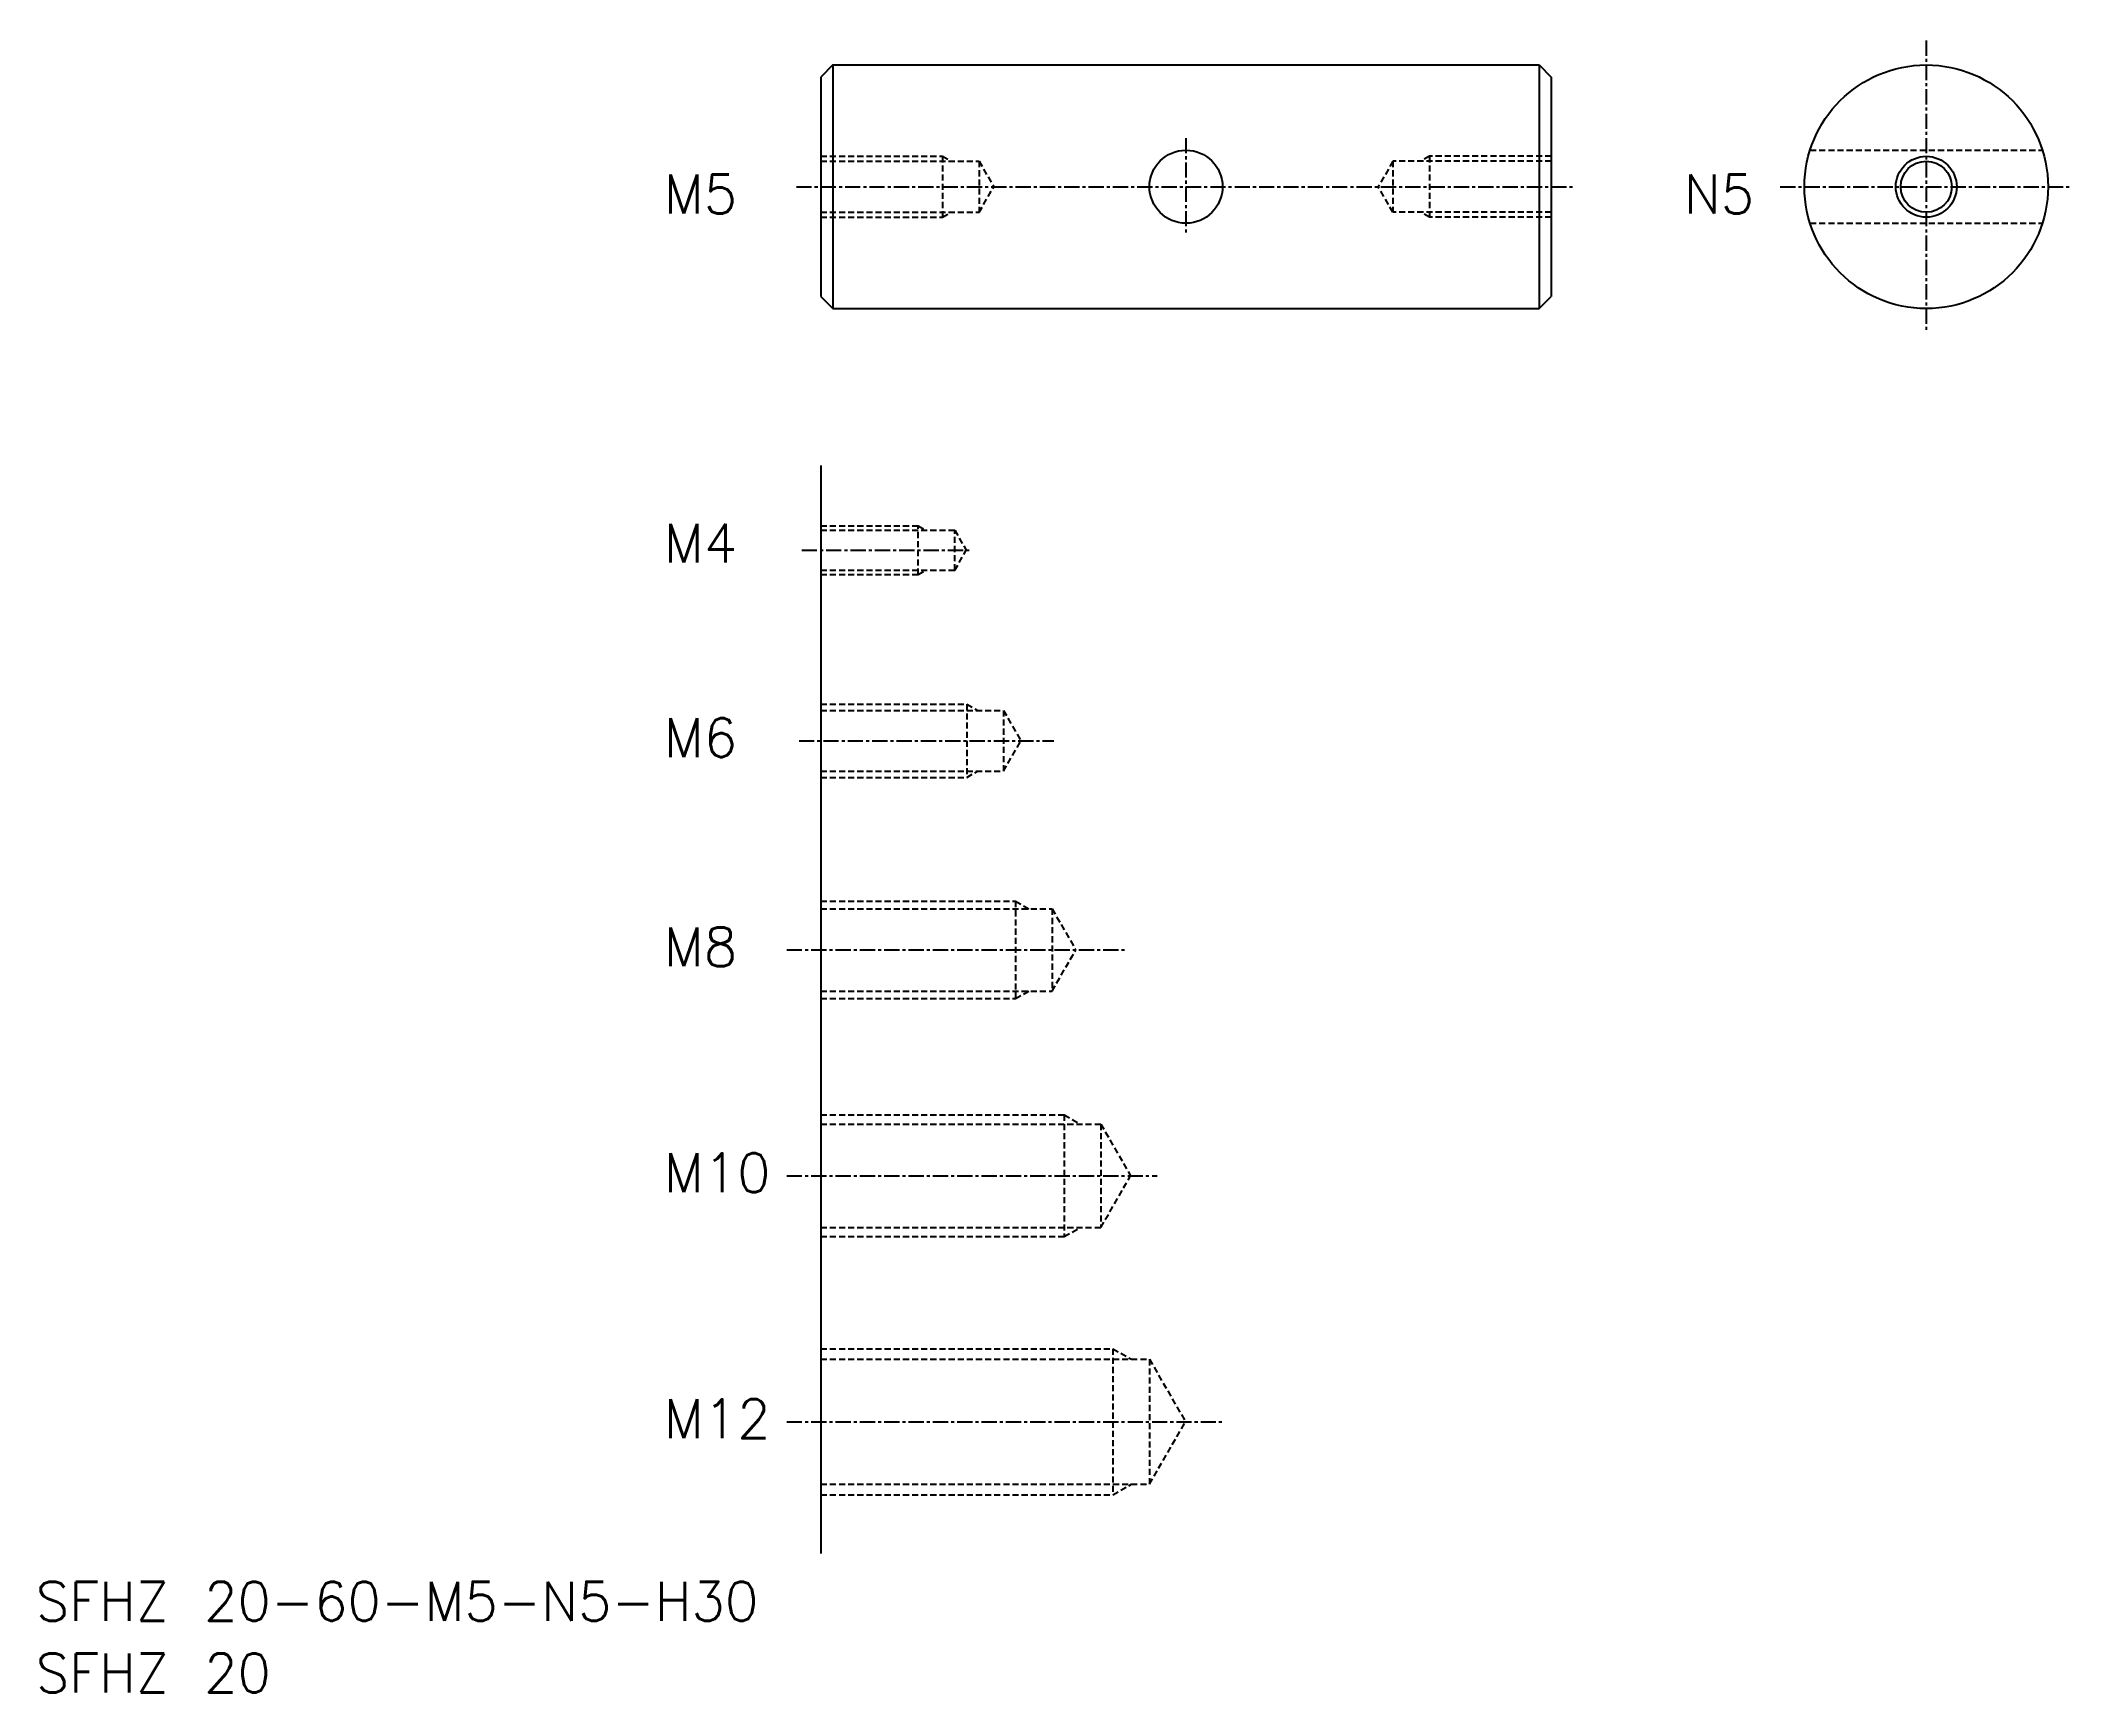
# Model space of a CAD drawing. Extents: x 1131 to 1298, y -108 to 27.
import ezdxf

# ---------------------------------------------------------------- set-up
doc = ezdxf.new("R2010")
doc.units = 0
doc.linetypes.add('CENTER', pattern=[2, 1.25, -0.25, 0.25, -0.25])
doc.linetypes.add('DASHED', pattern=[0.75, 0.5, -0.25])
doc.layers.get('0').update_dxf_attribs({"linetype": 'CONTINUOUS'})
doc.layers.add('CENTER', color=1, linetype='CENTER')
doc.styles.get("Standard").update_dxf_attribs({"font": 'txt.shx'})

msp = doc.modelspace()

# ---------------------------------------------------------------- linework, layer by layer
at = {"color": 7, "linetype": 'CONTINUOUS'}
for p, q in [((1195.95, 25.3), (1194.95, 24.3)), ((1195.95, 25.3), (1253.95, 25.3)), ((1195.95, 25.3), (1195.95, 5.3)), ((1253.95, 25.3), (1253.95, 5.3)), ((1253.95, 25.3), (1254.95, 24.3)), ((1194.95, 24.3), (1194.95, 6.3)), ((1254.95, 24.3), (1254.95, 6.3)), ((1194.95, 6.3), (1195.95, 5.3)), ((1195.95, 5.3), (1253.95, 5.3)), ((1253.95, 5.3), (1254.95, 6.3)), ((1194.95, -7.59), (1194.95, -96.93))]:
    msp.add_line(p, q, dxfattribs=at)
at = {"color": 3, "linetype": 'DASHED'}
for p, q in [((1194.95, 17.8), (1204.95, 17.8)), ((1194.95, 17.4), (1207.95, 17.4)), ((1204.95, 17.8), (1204.95, 12.8)), ((1204.95, 17.8), (1205.56, 17.45)), ((1207.95, 17.4), (1207.95, 13.2)), ((1207.95, 17.4), (1209.16, 15.3)), ((1241.95, 17.4), (1240.74, 15.3)), ((1241.95, 17.4), (1241.95, 13.2)), ((1254.95, 17.4), (1241.95, 17.4)), ((1244.95, 17.8), (1244.34, 17.45)), ((1244.95, 17.8), (1244.95, 12.8)), ((1254.95, 17.8), (1244.95, 17.8)), ((1276.21, 18.3), (1295.29, 18.3)), ((1207.95, 13.2), (1209.16, 15.3)), ((1241.95, 13.2), (1240.74, 15.3)), ((1194.95, 13.2), (1207.95, 13.2)), ((1194.95, 12.8), (1204.95, 12.8)), ((1204.95, 12.8), (1205.56, 13.15)), ((1254.95, 13.2), (1241.95, 13.2)), ((1244.95, 12.8), (1244.34, 13.15)), ((1254.95, 12.8), (1244.95, 12.8)), ((1276.21, 12.3), (1295.29, 12.3)), ((1194.95, -12.55), (1202.95, -12.55)), ((1194.95, -12.9), (1205.95, -12.9)), ((1202.95, -16.55), (1202.95, -12.55)), ((1202.95, -12.55), (1203.56, -12.9)), ((1205.95, -12.9), (1206.9, -14.55)), ((1205.95, -16.2), (1205.95, -12.9)), ((1205.95, -16.2), (1206.9, -14.55)), ((1194.95, -16.2), (1205.95, -16.2)), ((1194.95, -16.55), (1202.95, -16.55)), ((1202.95, -16.55), (1203.56, -16.2)), ((1194.95, -27.2), (1206.95, -27.2)), ((1194.95, -27.7), (1209.95, -27.7)), ((1206.95, -27.2), (1206.95, -33.2)), ((1206.95, -27.2), (1207.82, -27.7)), ((1209.95, -27.7), (1211.39, -30.2)), ((1209.95, -27.7), (1209.95, -32.7)), ((1209.95, -32.7), (1211.39, -30.2)), ((1194.95, -32.7), (1209.95, -32.7)), ((1194.95, -33.2), (1206.95, -33.2)), ((1206.95, -33.2), (1207.82, -32.7)), ((1194.95, -43.37), (1210.95, -43.37)), ((1210.95, -43.37), (1210.95, -51.37)), ((1210.95, -43.37), (1212.03, -44)), ((1194.95, -44), (1213.95, -44)), ((1213.95, -44), (1213.95, -50.75)), ((1213.95, -44), (1215.9, -47.37)), ((1213.95, -50.75), (1215.9, -47.37)), ((1194.95, -50.75), (1213.95, -50.75)), ((1194.95, -51.37), (1210.95, -51.37)), ((1210.95, -51.37), (1212.03, -50.75)), ((1194.95, -60.92), (1214.95, -60.92)), ((1194.95, -61.67), (1217.95, -61.67)), ((1214.95, -60.92), (1214.95, -70.92)), ((1214.95, -60.92), (1216.25, -61.67)), ((1217.95, -61.67), (1217.95, -70.17)), ((1217.95, -61.67), (1220.4, -65.92)), ((1217.95, -70.17), (1220.4, -65.92)), ((1194.95, -70.17), (1217.95, -70.17)), ((1194.95, -70.92), (1214.95, -70.92)), ((1214.95, -70.92), (1216.25, -70.17)), ((1194.95, -80.12), (1218.95, -80.12)), ((1194.95, -80.99), (1221.95, -80.99)), ((1218.95, -80.12), (1218.95, -92.12)), ((1218.95, -80.12), (1220.47, -80.99)), ((1221.95, -80.99), (1221.95, -91.24)), ((1221.95, -80.99), (1224.91, -86.12)), ((1221.95, -91.24), (1224.91, -86.12)), ((1194.95, -91.24), (1221.95, -91.24)), ((1218.95, -92.12), (1220.47, -91.24)), ((1194.95, -92.12), (1218.95, -92.12))]:
    msp.add_line(p, q, dxfattribs=at)
at = {"color": 7, "linetype": 'CONTINUOUS'}
for centre, radius in [((1285.75, 15.3), 10), ((1224.95, 15.3), 3), ((1285.75, 15.3), 2.1)]:
    msp.add_circle(centre, radius, dxfattribs=at)
at = {"color": 3, "linetype": 'CONTINUOUS'}
msp.add_circle((1285.75, 15.3), 2.5, dxfattribs=at)
at = {"layer": 'CENTER', "color": 1, "linetype": 'CENTER'}
for p, q in [((1285.75, 27.3), (1285.75, 3.3)), ((1224.95, 19.3), (1224.95, 11.3)), ((1192.95, 15.3), (1256.95, 15.3)), ((1273.75, 15.3), (1297.75, 15.3)), ((1193.39, -14.55), (1207.35, -14.55)), ((1193.17, -30.2), (1214.1, -30.2)), ((1192.16, -47.37), (1220.06, -47.37)), ((1192.16, -65.92), (1222.57, -65.92)), ((1192.16, -86.12), (1227.9, -86.12))]:
    msp.add_line(p, q, dxfattribs=at)

# ---------------------------------------------------------------- texts
at = {"color": 7, "linetype": 'CONTINUOUS'}
for s, p in [('M5', (1182.06, 13.1)), ('N5', (1265.85, 13.1)), ('M4', (1182.06, -15.57)), ('M6', (1182.06, -31.54)), ('M8', (1182.06, -48.72)), ('M10', (1182.06, -67.27)), ('M12', (1182.06, -87.47)), ('SFHZ 20-60-M5-N5-H30', (1130.47, -102.46)), ('SFHZ 20', (1130.47, -108.34))]:
    msp.add_text(s, height=3.2, dxfattribs=at).set_placement(p)

doc.saveas('drawing.dxf')
